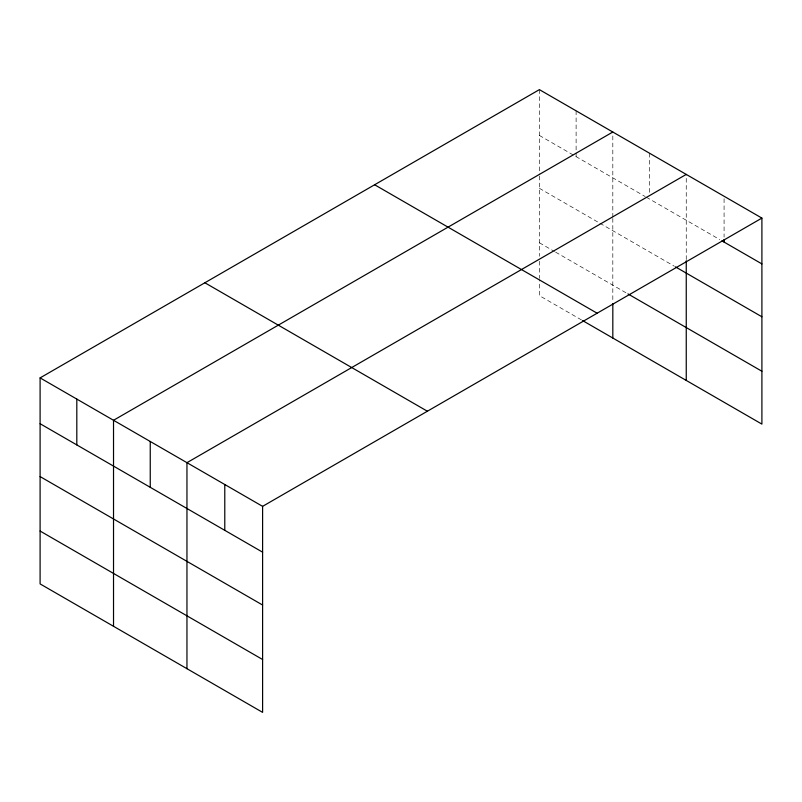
<?xml version="1.0" encoding="UTF-8"?>
<svg xmlns="http://www.w3.org/2000/svg" width="802" height="802" viewBox="0 0 802 802"><rect width="100%" height="100%" fill="white"/><g stroke="black" fill="none" stroke-linecap="round" stroke-linejoin="round"><path stroke-width="0.6" stroke-dasharray="4.01 3.01" d="M612.818 218.415L612.818 301.151M612.818 217.182L612.818 132.019M686.251 259.577L686.251 174.415M539.395 135.448L645.219 196.55M646.292 197.172L719.755 239.577M539.395 188.31L598.783 222.605M599.866 223.227L674.372 266.244M539.395 242.775L554.513 251.507M555.596 252.129L626.863 293.281M581.51 319.958L539.395 295.647L539.395 279.657M724.076 198.726L724.076 237.121M649.54 153.222L649.54 194.084M576.107 110.826L576.107 151.688M576.107 152.931L576.107 156.651M539.395 89.634L539.395 174.796M539.395 176.019L539.395 256.299M539.395 261.221L539.395 278.434"/><path stroke-width="1.2" d="M761.9 218.094L539.395 89.634L40.1 377.892L40.1 583.906L262.605 712.366L262.605 506.353L761.9 218.094L761.9 424.108L582.583 320.579M686.251 260.81L686.251 380.429M612.818 132.019L113.523 420.288L113.523 626.302M686.251 174.415L186.956 462.684L186.956 668.698M721.91 240.831L761.9 263.908M675.454 266.865L761.9 316.78M627.936 293.903L761.9 371.246M374.624 184.761L597.129 313.221M204.871 282.765L427.376 411.225M40.1 377.892L262.605 506.353M40.1 423.717L262.605 552.177M40.1 476.578L262.605 605.039M40.1 531.044L262.605 659.505M724.076 239.597L724.076 242.074M612.818 303.617L612.818 338.033M224.781 484.518L224.781 530.343M150.245 441.481L150.245 487.305M76.812 399.095L76.812 444.909"/></g></svg>
